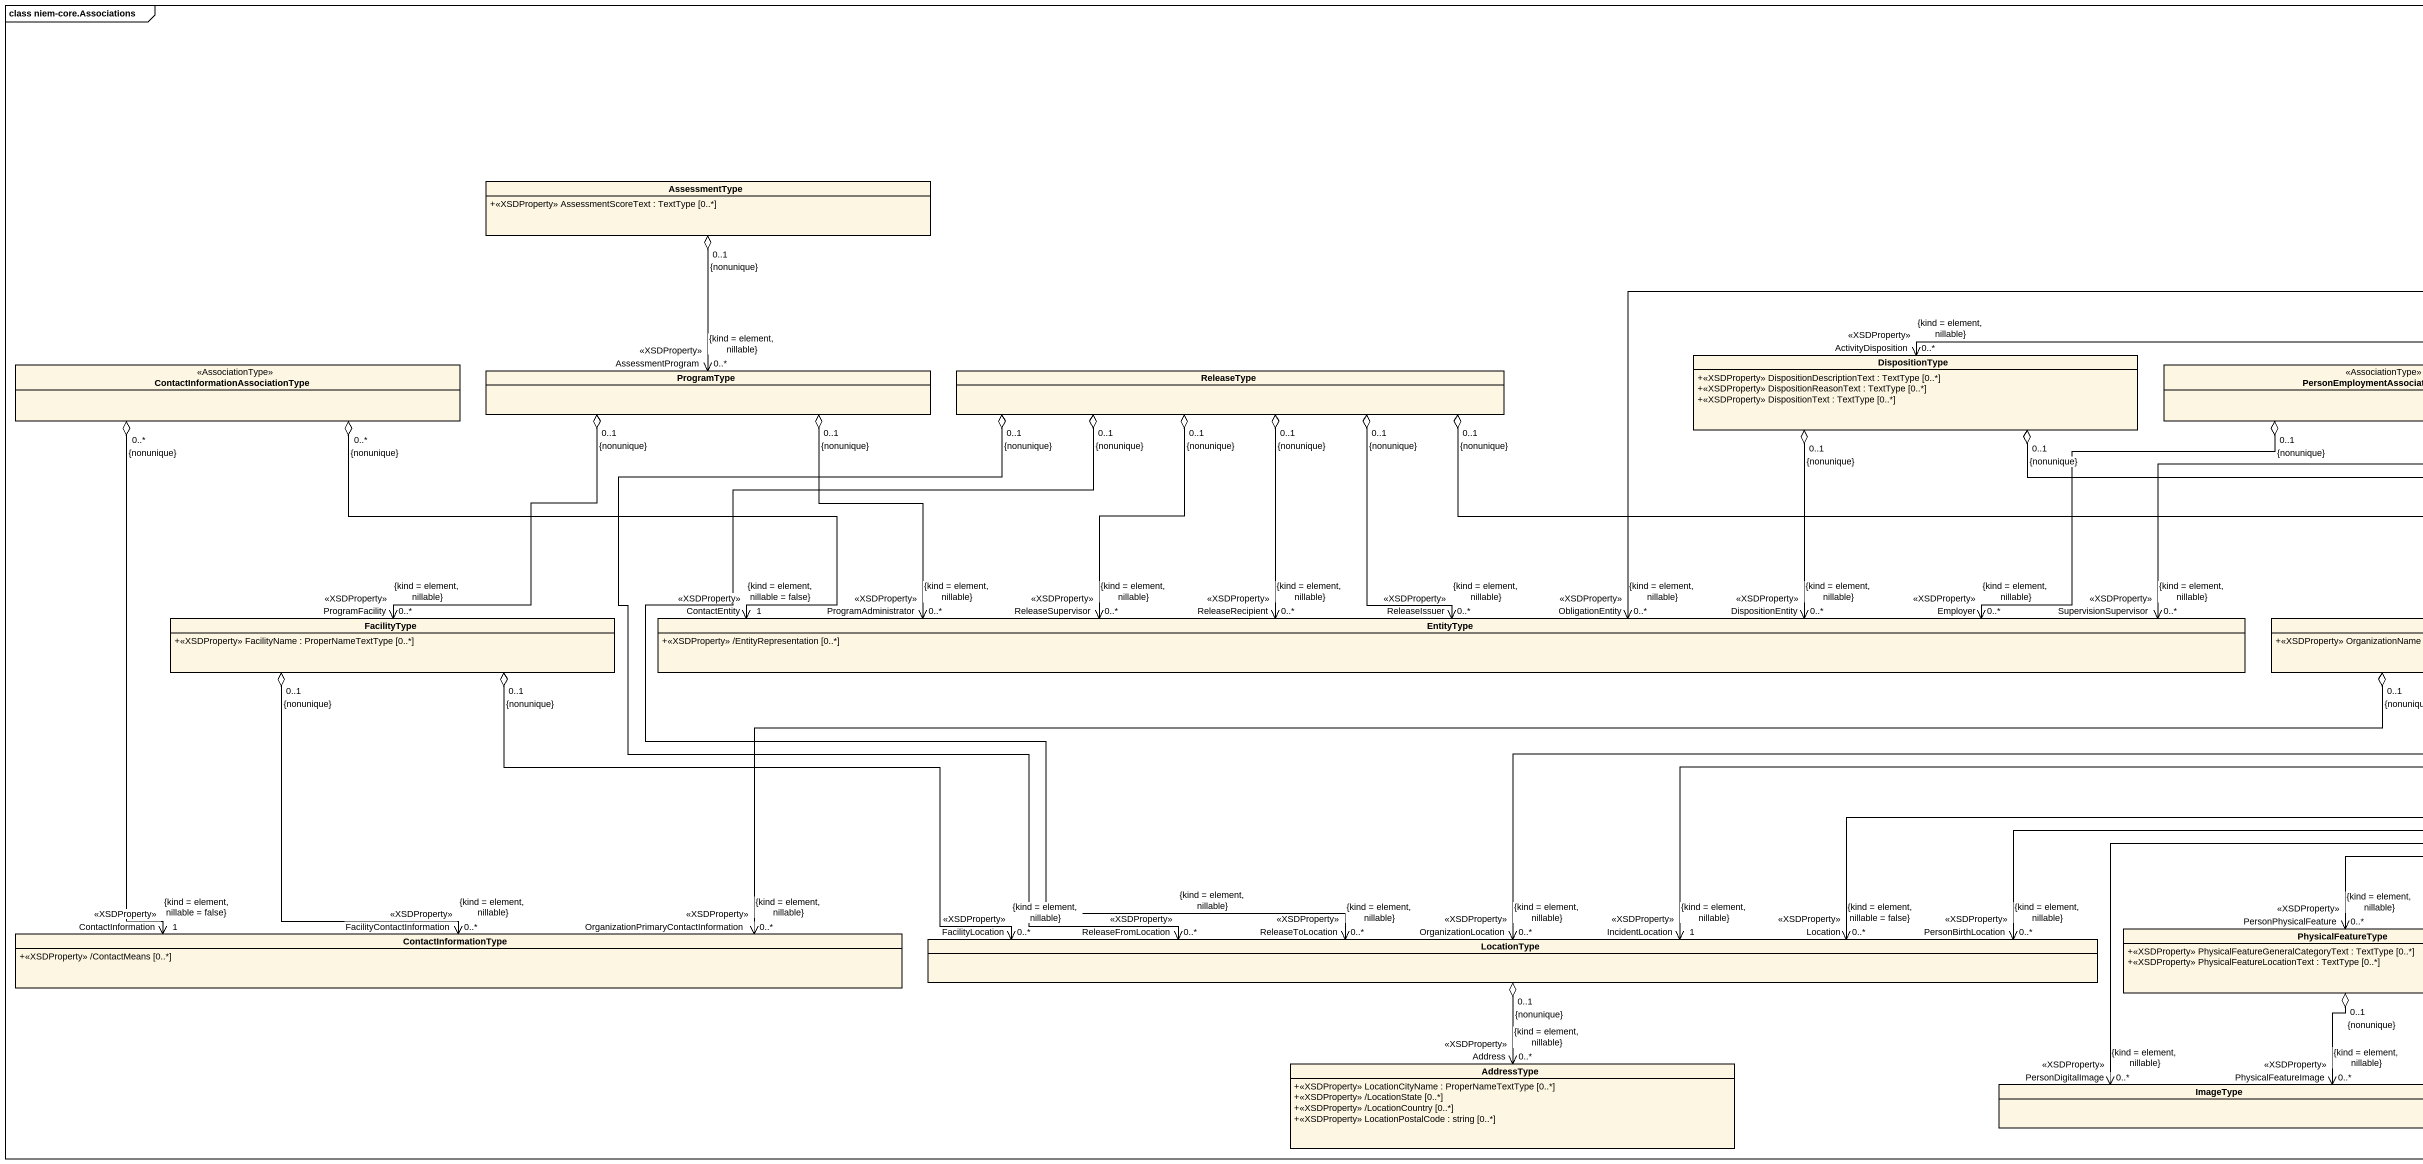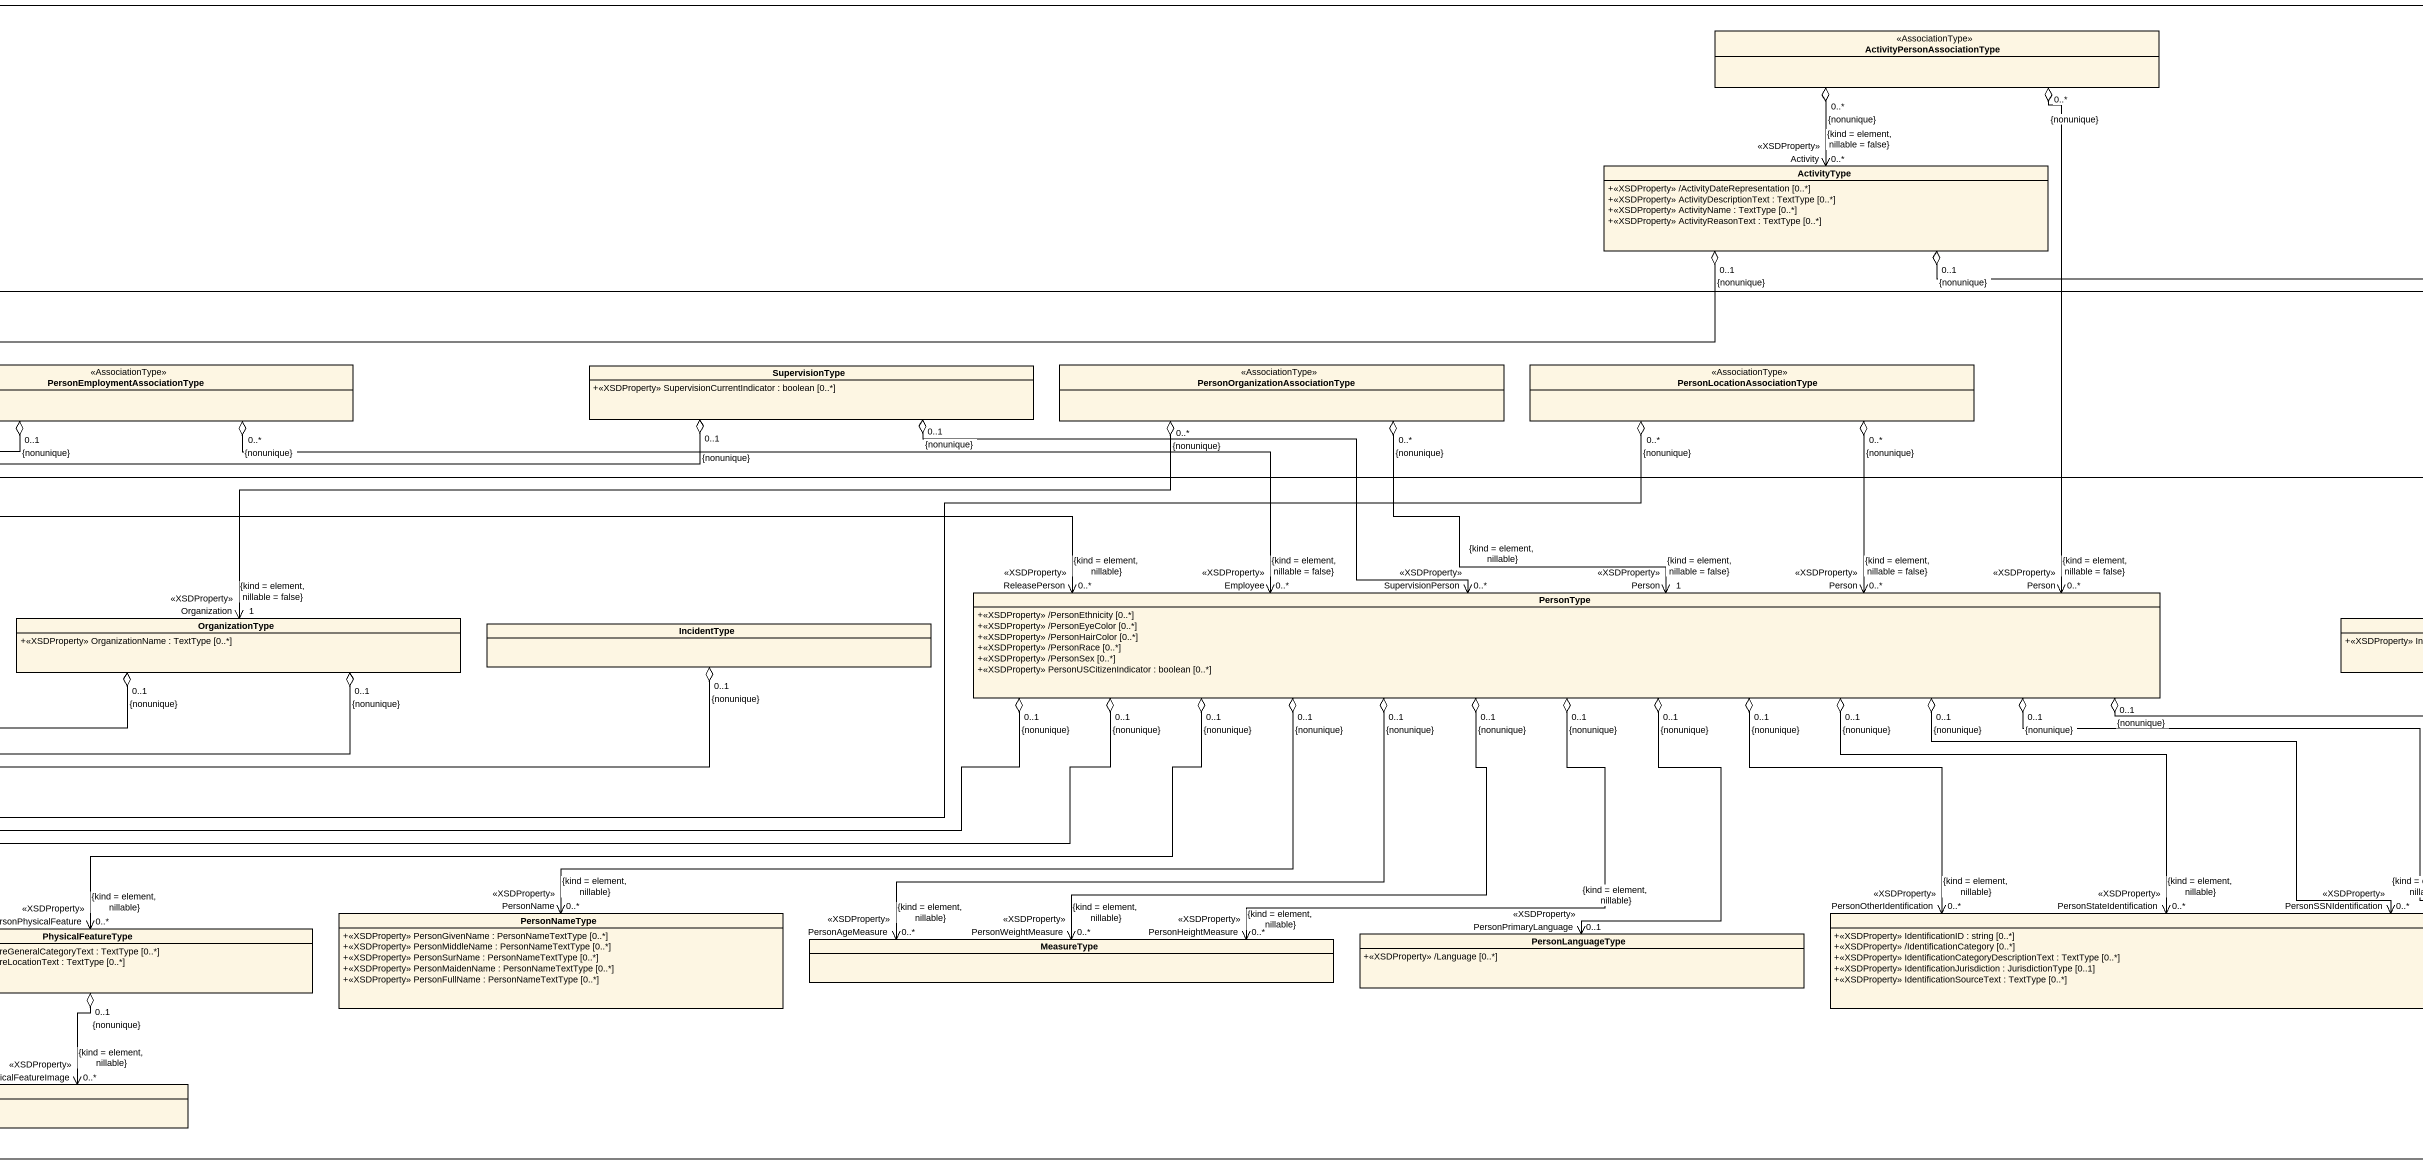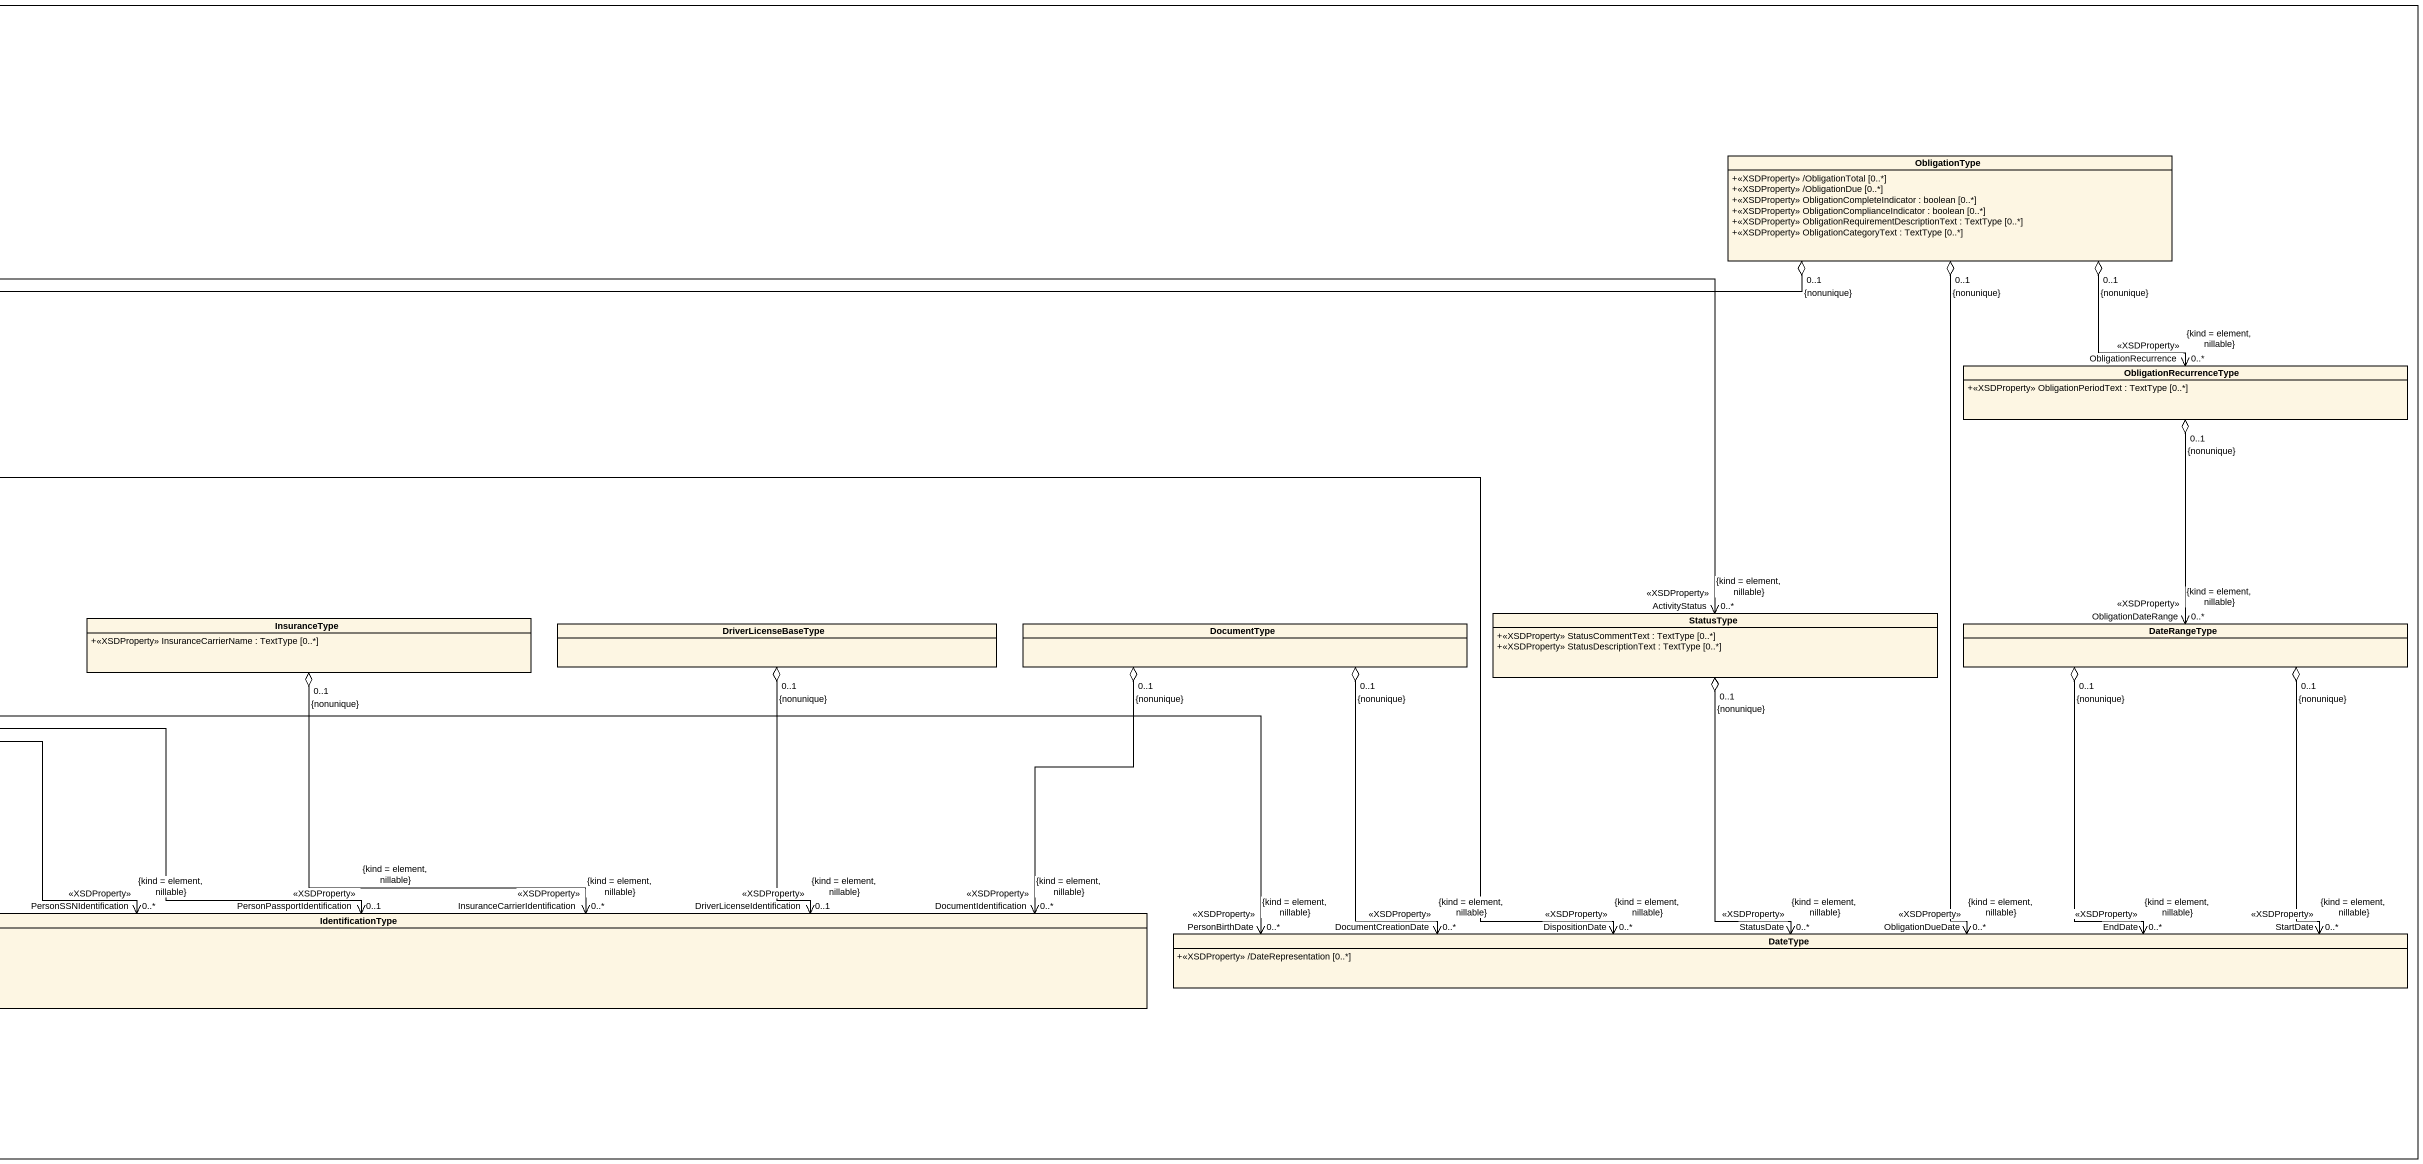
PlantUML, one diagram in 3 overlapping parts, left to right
@startuml
mainframe class niem-core.Associations
hide circle
hide empty members
skinparam classAttributeIconSize 0
class "ActivityPersonAssociationType" as ActivityPersonAssociationTyp <<AssociationType>>
class ObligationType {
  +<<XSDProperty>> /ObligationTotal [0..*]
  +<<XSDProperty>> /ObligationDue [0..*]
  +<<XSDProperty>> ObligationCompleteIndicator : boolean [0..*]
  +<<XSDProperty>> ObligationComplianceIndicator : boolean [0..*]
  +<<XSDProperty>> ObligationRequirementDescriptionText : TextType [0..*]
  +<<XSDProperty>> ObligationCategoryText : TextType [0..*]
}
class AssessmentType {
  +<<XSDProperty>> AssessmentScoreText : TextType [0..*]
}
class ActivityType {
  +<<XSDProperty>> /ActivityDateRepresentation [0..*]
  +<<XSDProperty>> ActivityDescriptionText : TextType [0..*]
  +<<XSDProperty>> ActivityName : TextType [0..*]
  +<<XSDProperty>> ActivityReasonText : TextType [0..*]
}
class "ContactInformationAssociationType" as ContactInformationAssociatio <<AssociationType>>
class ProgramType
class ReleaseType
class DispositionType {
  +<<XSDProperty>> DispositionDescriptionText : TextType [0..*]
  +<<XSDProperty>> DispositionReasonText : TextType [0..*]
  +<<XSDProperty>> DispositionText : TextType [0..*]
}
class "PersonEmploymentAssociationType" as PersonEmploymentAssociationT <<AssociationType>>
class SupervisionType {
  +<<XSDProperty>> SupervisionCurrentIndicator : boolean [0..*]
}
class "PersonOrganizationAssociationType" as PersonOrganizationAssociatio <<AssociationType>>
class "PersonLocationAssociationType" as PersonLocationAssociationTyp <<AssociationType>>
class ObligationRecurrenceType {
  +<<XSDProperty>> ObligationPeriodText : TextType [0..*]
}
class FacilityType {
  +<<XSDProperty>> FacilityName : ProperNameTextType [0..*]
}
class EntityType {
  +<<XSDProperty>> /EntityRepresentation [0..*]
}
class OrganizationType {
  +<<XSDProperty>> OrganizationName : TextType [0..*]
}
class PersonType {
  +<<XSDProperty>> /PersonEthnicity [0..*]
  +<<XSDProperty>> /PersonEyeColor [0..*]
  +<<XSDProperty>> /PersonHairColor [0..*]
  +<<XSDProperty>> /PersonRace [0..*]
  +<<XSDProperty>> /PersonSex [0..*]
  +<<XSDProperty>> PersonUSCitizenIndicator : boolean [0..*]
}
class InsuranceType {
  +<<XSDProperty>> InsuranceCarrierName : TextType [0..*]
}
class StatusType {
  +<<XSDProperty>> StatusCommentText : TextType [0..*]
  +<<XSDProperty>> StatusDescriptionText : TextType [0..*]
}
class IncidentType
class DriverLicenseBaseType
class DocumentType
class DateRangeType
class PhysicalFeatureType {
  +<<XSDProperty>> PhysicalFeatureGeneralCategoryText : TextType [0..*]
  +<<XSDProperty>> PhysicalFeatureLocationText : TextType [0..*]
}
class PersonNameType {
  +<<XSDProperty>> PersonGivenName : PersonNameTextType [0..*]
  +<<XSDProperty>> PersonMiddleName : PersonNameTextType [0..*]
  +<<XSDProperty>> PersonSurName : PersonNameTextType [0..*]
  +<<XSDProperty>> PersonMaidenName : PersonNameTextType [0..*]
  +<<XSDProperty>> PersonFullName : PersonNameTextType [0..*]
}
class IdentificationType {
  +<<XSDProperty>> IdentificationID : string [0..*]
  +<<XSDProperty>> /IdentificationCategory [0..*]
  +<<XSDProperty>> IdentificationCategoryDescriptionText : TextType [0..*]
  +<<XSDProperty>> IdentificationJurisdiction : JurisdictionType [0..1]
  +<<XSDProperty>> IdentificationSourceText : TextType [0..*]
}
class ContactInformationType {
  +<<XSDProperty>> /ContactMeans [0..*]
}
class LocationType
class MeasureType
class PersonLanguageType {
  +<<XSDProperty>> /Language [0..*]
}
class DateType {
  +<<XSDProperty>> /DateRepresentation [0..*]
}
class AddressType {
  +<<XSDProperty>> LocationCityName : ProperNameTextType [0..*]
  +<<XSDProperty>> /LocationState [0..*]
  +<<XSDProperty>> /LocationCountry [0..*]
  +<<XSDProperty>> LocationPostalCode : string [0..*]
}
class ImageType
ActivityPersonAssociationTyp "0..*\n{nonunique}" o--> "Activity\n<<XSDProperty>>\n0..*\n{kind = element, nillable = false}" ActivityType
ActivityPersonAssociationTyp "0..*\n{nonunique}" o--> "Person\n<<XSDProperty>>\n0..*\n{kind = element, nillable = false}" PersonType
ObligationType "0..1\n{nonunique}" o--> "ObligationRecurrence\n<<XSDProperty>>\n0..*\n{kind = element, nillable}" ObligationRecurrenceType
ObligationType "0..1\n{nonunique}" o-left-> "ObligationEntity\n<<XSDProperty>>\n0..*\n{kind = element, nillable}" EntityType
ObligationType "0..1\n{nonunique}" o--> "ObligationDueDate\n<<XSDProperty>>\n0..*\n{kind = element, nillable}" DateType
AssessmentType "0..1\n{nonunique}" o--> "AssessmentProgram\n<<XSDProperty>>\n0..*\n{kind = element, nillable}" ProgramType
ActivityType "0..1\n{nonunique}" o-left-> "ActivityDisposition\n<<XSDProperty>>\n0..*\n{kind = element, nillable}" DispositionType
ActivityType "0..1\n{nonunique}" o-right-> "ActivityStatus\n<<XSDProperty>>\n0..*\n{kind = element, nillable}" StatusType
ContactInformationAssociatio "0..*\n{nonunique}" o-right-> "ContactEntity\n<<XSDProperty>>\n1\n{kind = element, nillable = false}" EntityType
ContactInformationAssociatio "0..*\n{nonunique}" o--> "ContactInformation\n<<XSDProperty>>\n1\n{kind = element, nillable = false}" ContactInformationType
ProgramType "0..1\n{nonunique}" o--> "ProgramFacility\n<<XSDProperty>>\n0..*\n{kind = element, nillable}" FacilityType
ProgramType "0..1\n{nonunique}" o-right-> "ProgramAdministrator\n<<XSDProperty>>\n0..*\n{kind = element, nillable}" EntityType
ReleaseType "0..1\n{nonunique}" o--> "ReleaseSupervisor\n<<XSDProperty>>\n0..*\n{kind = element, nillable}" EntityType
ReleaseType "0..1\n{nonunique}" o--> "ReleaseRecipient\n<<XSDProperty>>\n0..*\n{kind = element, nillable}" EntityType
ReleaseType "0..1\n{nonunique}" o--> "ReleaseIssuer\n<<XSDProperty>>\n0..*\n{kind = element, nillable}" EntityType
ReleaseType "0..1\n{nonunique}" o-right-> "ReleasePerson\n<<XSDProperty>>\n0..*\n{kind = element, nillable}" PersonType
ReleaseType "0..1\n{nonunique}" o--> "ReleaseFromLocation\n<<XSDProperty>>\n0..*\n{kind = element, nillable}" LocationType
ReleaseType "0..1\n{nonunique}" o--> "ReleaseToLocation\n<<XSDProperty>>\n0..*\n{kind = element, nillable}" LocationType
DispositionType "0..1\n{nonunique}" o-left-> "DispositionEntity\n<<XSDProperty>>\n0..*\n{kind = element, nillable}" EntityType
DispositionType "0..1\n{nonunique}" o-right-> "DispositionDate\n<<XSDProperty>>\n0..*\n{kind = element, nillable}" DateType
PersonEmploymentAssociationT "0..1\n{nonunique}" o-left-> "Employer\n<<XSDProperty>>\n0..*\n{kind = element, nillable}" EntityType
PersonEmploymentAssociationT "0..*\n{nonunique}" o-right-> "Employee\n<<XSDProperty>>\n0..*\n{kind = element, nillable = false}" PersonType
SupervisionType "0..1\n{nonunique}" o-left-> "SupervisionSupervisor\n<<XSDProperty>>\n0..*\n{kind = element, nillable}" EntityType
SupervisionType "0..1\n{nonunique}" o-right-> "SupervisionPerson\n<<XSDProperty>>\n0..*\n{kind = element, nillable}" PersonType
PersonOrganizationAssociatio "0..*\n{nonunique}" o-left-> "Organization\n<<XSDProperty>>\n1\n{kind = element, nillable = false}" OrganizationType
PersonOrganizationAssociatio "0..*\n{nonunique}" o--> "Person\n<<XSDProperty>>\n1\n{kind = element, nillable = false}" PersonType
PersonLocationAssociationTyp "0..*\n{nonunique}" o--> "Person\n<<XSDProperty>>\n0..*\n{kind = element, nillable = false}" PersonType
PersonLocationAssociationTyp "0..*\n{nonunique}" o-left-> "Location\n<<XSDProperty>>\n0..*\n{kind = element, nillable = false}" LocationType
ObligationRecurrenceType "0..1\n{nonunique}" o--> "ObligationDateRange\n<<XSDProperty>>\n0..*\n{kind = element, nillable}" DateRangeType
FacilityType "0..1\n{nonunique}" o--> "FacilityContactInformation\n<<XSDProperty>>\n0..*\n{kind = element, nillable}" ContactInformationType
FacilityType "0..1\n{nonunique}" o-right-> "FacilityLocation\n<<XSDProperty>>\n0..*\n{kind = element, nillable}" LocationType
OrganizationType "0..1\n{nonunique}" o-left-> "OrganizationPrimaryContactInformation\n<<XSDProperty>>\n0..*\n{kind = element, nillable}" ContactInformationType
OrganizationType "0..1\n{nonunique}" o-left-> "OrganizationLocation\n<<XSDProperty>>\n0..*\n{kind = element, nillable}" LocationType
PersonType "0..1\n{nonunique}" o-left-> "PersonPhysicalFeature\n<<XSDProperty>>\n0..*\n{kind = element, nillable}" PhysicalFeatureType
PersonType "0..1\n{nonunique}" o-left-> "PersonName\n<<XSDProperty>>\n0..*\n{kind = element, nillable}" PersonNameType
PersonType "0..1\n{nonunique}" o-right-> "PersonOtherIdentification\n<<XSDProperty>>\n0..*\n{kind = element, nillable}" IdentificationType
PersonType "0..1\n{nonunique}" o-right-> "PersonStateIdentification\n<<XSDProperty>>\n0..*\n{kind = element, nillable}" IdentificationType
PersonType "0..1\n{nonunique}" o-right-> "PersonSSNIdentification\n<<XSDProperty>>\n0..*\n{kind = element, nillable}" IdentificationType
PersonType "0..1\n{nonunique}" o-right-> "PersonPassportIdentification\n<<XSDProperty>>\n0..1\n{kind = element, nillable}" IdentificationType
PersonType "0..1\n{nonunique}" o-left-> "PersonBirthLocation\n<<XSDProperty>>\n0..*\n{kind = element, nillable}" LocationType
PersonType "0..1\n{nonunique}" o--> "PersonAgeMeasure\n<<XSDProperty>>\n0..*\n{kind = element, nillable}" MeasureType
PersonType "0..1\n{nonunique}" o--> "PersonWeightMeasure\n<<XSDProperty>>\n0..*\n{kind = element, nillable}" MeasureType
PersonType "0..1\n{nonunique}" o--> "PersonHeightMeasure\n<<XSDProperty>>\n0..*\n{kind = element, nillable}" MeasureType
PersonType "0..1\n{nonunique}" o--> "PersonPrimaryLanguage\n<<XSDProperty>>\n0..1\n{kind = element, nillable}" PersonLanguageType
PersonType "0..1\n{nonunique}" o-right-> "PersonBirthDate\n<<XSDProperty>>\n0..*\n{kind = element, nillable}" DateType
PersonType "0..1\n{nonunique}" o-left-> "PersonDigitalImage\n<<XSDProperty>>\n0..*\n{kind = element, nillable}" ImageType
InsuranceType "0..1\n{nonunique}" o--> "InsuranceCarrierIdentification\n<<XSDProperty>>\n0..*\n{kind = element, nillable}" IdentificationType
StatusType "0..1\n{nonunique}" o--> "StatusDate\n<<XSDProperty>>\n0..*\n{kind = element, nillable}" DateType
IncidentType "0..1\n{nonunique}" o-left-> "IncidentLocation\n<<XSDProperty>>\n1\n{kind = element, nillable}" LocationType
DriverLicenseBaseType "0..1\n{nonunique}" o--> "DriverLicenseIdentification\n<<XSDProperty>>\n0..1\n{kind = element, nillable}" IdentificationType
DocumentType "0..1\n{nonunique}" o-left-> "DocumentIdentification\n<<XSDProperty>>\n0..*\n{kind = element, nillable}" IdentificationType
DocumentType "0..1\n{nonunique}" o-right-> "DocumentCreationDate\n<<XSDProperty>>\n0..*\n{kind = element, nillable}" DateType
DateRangeType "0..1\n{nonunique}" o--> "EndDate\n<<XSDProperty>>\n0..*\n{kind = element, nillable}" DateType
DateRangeType "0..1\n{nonunique}" o--> "StartDate\n<<XSDProperty>>\n0..*\n{kind = element, nillable}" DateType
PhysicalFeatureType "0..1\n{nonunique}" o--> "PhysicalFeatureImage\n<<XSDProperty>>\n0..*\n{kind = element, nillable}" ImageType
LocationType "0..1\n{nonunique}" o--> "Address\n<<XSDProperty>>\n0..*\n{kind = element, nillable}" AddressType
@enduml
